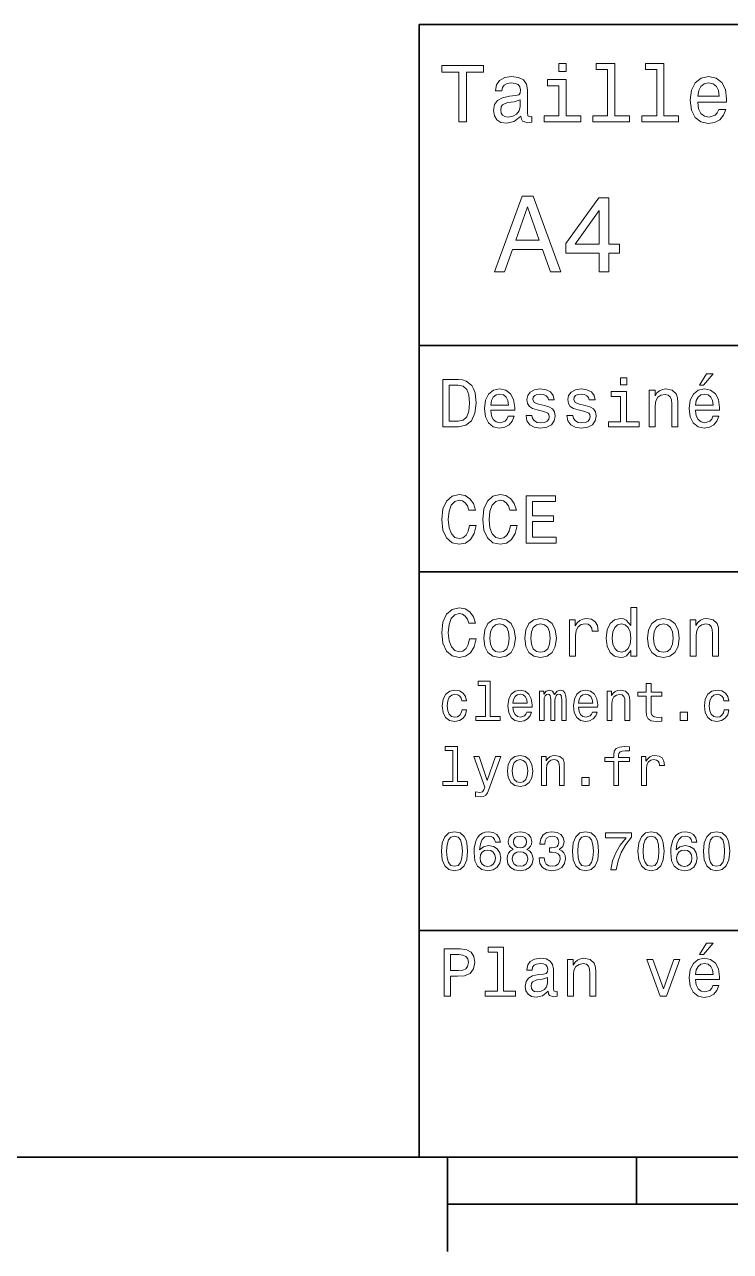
# Model space of a CAD drawing. Extents: x 0 to 297, y 0 to 210.
# Drawn here: x 76.1 to 113.5, y 5 to 70 of the extents above; entities that cross this region are included whole.
import ezdxf

# ---------------------------------------------------------------- set-up
doc = ezdxf.new("R2010")
doc.units = 0

msp = doc.modelspace()

# ---------------------------------------------------------------- linework, layer by layer
at = {"color": 7, "lineweight": 35}
for p, q in [((97, 10), (97, 70)), ((97, 70), (287, 70)), ((97, 53), (162, 53)), ((97, 41), (162, 41)), ((97, 22), (162, 22)), ((10, 10), (287, 10)), ((97, 10), (287, 10)), ((98.5, 7.5), (198.5, 7.5))]:
    msp.add_line(p, q, dxfattribs=at)
at = {"color": 7, "lineweight": 35, "ltscale": 0.125}
msp.add_line((98.5, 10), (98.5, 5), dxfattribs=at)
at = {"color": 7, "lineweight": 35, "ltscale": 0.0625}
msp.add_line((108.5, 10), (108.5, 7.5), dxfattribs=at)
at = {"color": 7, "lineweight": 13}
for points in [[(99.102303, 64.837173), (99.5, 64.837173), (99.5, 67.47406), (100.407784, 67.47406), (100.407784, 67.837173), (98.190201, 67.837173), (98.190201, 67.47406), (99.102303, 67.47406)], [(104.786743, 67.940918), (104.384727, 67.940918), (104.384727, 67.508644), (104.786743, 67.508644)], [(106.969742, 67.621033), (106.969742, 65.157059), (106.187317, 65.157059), (106.187317, 64.837173), (108.128242, 64.837173), (108.128242, 65.157059), (107.350143, 65.157059), (107.350143, 67.940918), (106.373199, 67.940918), (106.373199, 67.621033)], [(109.572044, 67.621033), (109.572044, 65.157059), (108.789627, 65.157059), (108.789627, 64.837173), (110.730545, 64.837173), (110.730545, 65.157059), (109.952454, 65.157059), (109.952454, 67.940918), (108.975502, 67.940918), (108.975502, 67.621033)], [(102.387611, 65.139771), (102.387611, 65.126801), (102.409225, 64.979828), (102.47406, 64.876076), (102.746399, 64.793945), (102.958214, 64.828529), (102.958214, 65.122475), (102.867432, 65.109505), (102.746399, 65.165703), (102.724785, 65.338615), (102.724785, 66.540344), (102.672913, 66.84726), (102.521614, 67.0634), (102.257927, 67.193085), (101.886169, 67.240631), (101.523056, 67.188759), (101.255043, 67.041786), (101.086456, 66.812675), (101.030258, 66.510086), (101.030258, 66.484146), (101.371758, 66.484146), (101.402016, 66.665703), (101.497116, 66.795387), (101.65274, 66.873199), (101.873199, 66.903458), (102.085014, 66.881844), (102.236313, 66.817001), (102.327087, 66.704605), (102.357346, 66.548988), (102.340057, 66.367432), (102.270897, 66.276657), (102.097984, 66.233429), (101.773773, 66.198845), (101.402016, 66.121033), (101.138329, 65.982704), (100.982712, 65.766571), (100.935158, 65.446686), (100.978386, 65.161385), (101.112389, 64.949562), (101.328529, 64.815559), (101.626801, 64.768013), (102.028816, 64.858788)], [(104.773773, 65.157059), (104.773773, 67.080688), (103.796829, 67.080688), (103.796829, 66.756485), (104.393372, 66.756485), (104.393372, 65.157059), (103.615273, 65.157059), (103.615273, 64.837173), (105.560516, 64.837173), (105.560516, 65.157059)], [(111.750717, 65.887604), (113.272339, 65.887604), (113.276657, 66.064842), (113.207497, 66.561958), (113.017288, 66.933716), (112.714699, 67.158501), (112.312683, 67.240631), (111.919312, 67.154175), (111.616714, 66.912102), (111.422188, 66.51873), (111.353027, 66), (111.41787, 65.4683), (111.612396, 65.079247), (111.91066, 64.837173), (112.299713, 64.755043), (112.636887, 64.811234), (112.913544, 64.958214), (113.116714, 65.191643), (113.233429, 65.502876), (112.857346, 65.502876), (112.779541, 65.329971), (112.667145, 65.200287), (112.34726, 65.096542), (112.100868, 65.144089), (111.914986, 65.295387), (111.793945, 65.541786), (111.750717, 65.874634)], [(111.750717, 66.207489), (111.798271, 66.50576), (111.914986, 66.726219), (112.092216, 66.860229), (112.325653, 66.907776), (112.554756, 66.860229), (112.731987, 66.726219), (112.840057, 66.50576), (112.878967, 66.207489)], [(102.344383, 65.649857), (102.292511, 65.425072), (102.154182, 65.252159), (101.946686, 65.139771), (101.691643, 65.100861), (101.527374, 65.122475), (101.41066, 65.191643), (101.337173, 65.312675), (101.315559, 65.481262), (101.332855, 65.632561), (101.402016, 65.740631), (101.678673, 65.861671), (102.028816, 65.913544), (102.344383, 66.017288)], [(100.982712, 56.9049), (101.51297, 56.9049), (101.933716, 58.080692), (103.530258, 58.080692), (103.951012, 56.9049), (104.492798, 56.9049), (103.028816, 60.910664), (102.440926, 60.910664)], [(106.521614, 56.9049), (107.040344, 56.9049), (107.040344, 57.896255), (107.610954, 57.896255), (107.610954, 58.357349), (107.040344, 58.357349), (107.040344, 60.818443), (106.515854, 60.818443), (104.763687, 58.403458), (104.763687, 57.896255), (106.521614, 57.896255)], [(102.118156, 58.570606), (102.734871, 60.334293), (103.351585, 58.570606)], [(105.247841, 58.357349), (106.521614, 60.149857), (106.521614, 58.357349)], [(111.84726, 50.88797), (112.059799, 50.88797), (112.560516, 51.500362), (112.207489, 51.500362)], [(99.080688, 51.190563), (98.248558, 51.190563), (98.248558, 48.690563), (99.080688, 48.690563), (99.473343, 48.769814), (99.765129, 49.011169), (99.945244, 49.40382), (100.010086, 49.940563), (99.952446, 50.488113), (99.880402, 50.70425), (99.779541, 50.877163), (99.487755, 51.111313), (99.296829, 51.168949)], [(99.055473, 50.891571), (99.329254, 50.837536), (99.516571, 50.671829), (99.628242, 50.376442), (99.664268, 49.940563), (99.624641, 49.519093), (99.51297, 49.223705), (99.322044, 49.047192), (99.055473, 48.989555), (98.583572, 48.989555), (98.583572, 50.891571)], [(107.992798, 51.27702), (107.657784, 51.27702), (107.657784, 50.916786), (107.992798, 50.916786)], [(100.784584, 49.565922), (102.052597, 49.565922), (102.056198, 49.713619), (101.998558, 50.127884), (101.840057, 50.437683), (101.587898, 50.625), (101.252884, 50.693443), (100.925072, 50.621399), (100.672913, 50.41967), (100.510803, 50.091862), (100.453171, 49.659584), (100.507202, 49.216499), (100.669312, 48.892292), (100.91787, 48.690563), (101.242073, 48.62212), (101.523056, 48.668949), (101.753601, 48.791428), (101.922913, 48.98595), (102.020172, 49.245319), (101.706772, 49.245319), (101.64193, 49.101227), (101.548271, 48.993156), (101.2817, 48.9067), (101.07637, 48.946327), (100.921471, 49.072407), (100.820602, 49.27774), (100.784584, 49.555115)], [(100.784584, 49.832493), (100.824211, 50.081055), (100.921471, 50.264771), (101.069168, 50.376442), (101.263687, 50.416069), (101.454613, 50.376442), (101.602303, 50.264771), (101.69236, 50.081055), (101.724785, 49.832493)], [(103.623199, 49.818085), (103.317001, 49.890129), (103.090057, 49.972984), (103.014412, 50.142292), (103.036026, 50.261169), (103.111671, 50.347622), (103.234146, 50.401657), (103.41066, 50.423271), (103.579971, 50.401657), (103.713257, 50.336815), (103.799713, 50.239555), (103.835732, 50.109871), (104.145531, 50.109871), (104.145531, 50.117077), (104.091499, 50.351227), (103.943802, 50.534943), (103.713257, 50.650219), (103.41066, 50.693443), (103.104469, 50.650219), (102.881126, 50.531342), (102.740631, 50.354828), (102.697403, 50.131485), (102.729828, 49.915348), (102.830688, 49.76405), (102.996399, 49.655983), (103.237755, 49.580334), (103.590775, 49.493877), (103.806915, 49.40382), (103.864555, 49.331772), (103.886169, 49.223705), (103.853745, 49.09042), (103.767288, 48.989555), (103.626801, 48.924713), (103.439484, 48.903099), (103.241356, 48.924713), (103.09726, 49.000362), (103, 49.122841), (102.960373, 49.292149), (102.654175, 49.292149), (102.704613, 49.003963), (102.852303, 48.795029), (103.086456, 48.668949), (103.41066, 48.62212), (103.749283, 48.668949), (103.997841, 48.795029), (104.149139, 48.996758), (104.203171, 49.259727), (104.163544, 49.486671), (104.051872, 49.641571), (103.868156, 49.742435)], [(105.791786, 49.818085), (105.485588, 49.890129), (105.258644, 49.972984), (105.182999, 50.142292), (105.204613, 50.261169), (105.280258, 50.347622), (105.40274, 50.401657), (105.579254, 50.423271), (105.748558, 50.401657), (105.881844, 50.336815), (105.9683, 50.239555), (106.004326, 50.109871), (106.314117, 50.109871), (106.314117, 50.117077), (106.260086, 50.351227), (106.112396, 50.534943), (105.881844, 50.650219), (105.579254, 50.693443), (105.273056, 50.650219), (105.049713, 50.531342), (104.909225, 50.354828), (104.865997, 50.131485), (104.898415, 49.915348), (104.999283, 49.76405), (105.164986, 49.655983), (105.406342, 49.580334), (105.759369, 49.493877), (105.975502, 49.40382), (106.033142, 49.331772), (106.054756, 49.223705), (106.022339, 49.09042), (105.935883, 48.989555), (105.795387, 48.924713), (105.60807, 48.903099), (105.409943, 48.924713), (105.265854, 49.000362), (105.168587, 49.122841), (105.12896, 49.292149), (104.822769, 49.292149), (104.873199, 49.003963), (105.020897, 48.795029), (105.255043, 48.668949), (105.579254, 48.62212), (105.91787, 48.668949), (106.166428, 48.795029), (106.317726, 48.996758), (106.371758, 49.259727), (106.33213, 49.486671), (106.220459, 49.641571), (106.036743, 49.742435)], [(107.981987, 48.957134), (107.981987, 50.560158), (107.16787, 50.560158), (107.16787, 50.289986), (107.664986, 50.289986), (107.664986, 48.957134), (107.016571, 48.957134), (107.016571, 48.690563), (108.637611, 48.690563), (108.637611, 48.957134)], [(109.181557, 48.690563), (109.498558, 48.690563), (109.498558, 49.807278), (109.530983, 50.063042), (109.635445, 50.250362), (109.797546, 50.365635), (110.013687, 50.408863), (110.1866, 50.372841), (110.29467, 50.275578), (110.348701, 50.113472), (110.366714, 49.897335), (110.366714, 48.690563), (110.683716, 48.690563), (110.683716, 49.962177), (110.669312, 50.217941), (110.604469, 50.430477), (110.39193, 50.625), (110.060516, 50.693443), (109.876801, 50.668228), (109.721901, 50.599785), (109.588615, 50.484512), (109.484146, 50.329613), (109.484146, 50.625), (109.181557, 50.625)], [(111.627518, 49.565922), (112.895531, 49.565922), (112.899132, 49.713619), (112.841499, 50.127884), (112.682999, 50.437683), (112.430832, 50.625), (112.095825, 50.693443), (111.768013, 50.621399), (111.515854, 50.41967), (111.353745, 50.091862), (111.296112, 49.659584), (111.350143, 49.216499), (111.512245, 48.892292), (111.760803, 48.690563), (112.085014, 48.62212), (112.365997, 48.668949), (112.596542, 48.791428), (112.765854, 48.98595), (112.863113, 49.245319), (112.549713, 49.245319), (112.484871, 49.101227), (112.391212, 48.993156), (112.124641, 48.9067), (111.919312, 48.946327), (111.764412, 49.072407), (111.663544, 49.27774), (111.627518, 49.555115)], [(111.627518, 49.832493), (111.667145, 50.081055), (111.764412, 50.264771), (111.912102, 50.376442), (112.106628, 50.416069), (112.297546, 50.376442), (112.445244, 50.264771), (112.535301, 50.081055), (112.567726, 49.832493)], [(99.66787, 43.460373), (99.595818, 43.15778), (99.476944, 42.941643), (99.311241, 42.808357), (99.116714, 42.765129), (98.882568, 42.829971), (98.698845, 43.024494), (98.57637, 43.341499), (98.536743, 43.780979), (98.57637, 44.216858), (98.695244, 44.537464), (98.87896, 44.731987), (99.116714, 44.80043), (99.289627, 44.764408), (99.437317, 44.663544), (99.552597, 44.501442), (99.631844, 44.278099), (99.97406, 44.278099), (99.865997, 44.620316), (99.678673, 44.879681), (99.422913, 45.041786), (99.116714, 45.099422), (98.734871, 45.009365), (98.443085, 44.757202), (98.25576, 44.342937), (98.190926, 43.780979), (98.25576, 43.219021), (98.443085, 42.804756), (98.734871, 42.548992), (99.116714, 42.462536), (99.451729, 42.530979), (99.721901, 42.721901), (99.912827, 43.035301), (100.013687, 43.460373)], [(101.836456, 43.460373), (101.764412, 43.15778), (101.645531, 42.941643), (101.479828, 42.808357), (101.285301, 42.765129), (101.051155, 42.829971), (100.867432, 43.024494), (100.744957, 43.341499), (100.70533, 43.780979), (100.744957, 44.216858), (100.863831, 44.537464), (101.047554, 44.731987), (101.285301, 44.80043), (101.458214, 44.764408), (101.605911, 44.663544), (101.721184, 44.501442), (101.80043, 44.278099), (102.142654, 44.278099), (102.034584, 44.620316), (101.84726, 44.879681), (101.591499, 45.041786), (101.285301, 45.099422), (100.903458, 45.009365), (100.611671, 44.757202), (100.424355, 44.342937), (100.359512, 43.780979), (100.424355, 43.219021), (100.611671, 42.804756), (100.903458, 42.548992), (101.285301, 42.462536), (101.620316, 42.530979), (101.890488, 42.721901), (102.081413, 43.035301), (102.182274, 43.460373)], [(102.664986, 42.530979), (104.25, 42.530979), (104.25, 42.833572), (102.996399, 42.833572), (102.996399, 43.680115), (104.113113, 43.680115), (104.113113, 43.979107), (102.996399, 43.979107), (102.996399, 44.728386), (104.221184, 44.728386), (104.221184, 45.030979), (102.664986, 45.030979)], [(99.66787, 37.460373), (99.595818, 37.15778), (99.476944, 36.941643), (99.311241, 36.808357), (99.116714, 36.765129), (98.882568, 36.829971), (98.698845, 37.024494), (98.57637, 37.341499), (98.536743, 37.780979), (98.57637, 38.216858), (98.695244, 38.537464), (98.87896, 38.731987), (99.116714, 38.80043), (99.289627, 38.764408), (99.437317, 38.663544), (99.552597, 38.501442), (99.631844, 38.278099), (99.97406, 38.278099), (99.865997, 38.620316), (99.678673, 38.879681), (99.422913, 39.041786), (99.116714, 39.099422), (98.734871, 39.009365), (98.443085, 38.757202), (98.25576, 38.342937), (98.190926, 37.780979), (98.25576, 37.219021), (98.443085, 36.804756), (98.734871, 36.548992), (99.116714, 36.462536), (99.451729, 36.530979), (99.721901, 36.721901), (99.912827, 37.035301), (100.013687, 37.460373)], [(108.201729, 36.829971), (108.201729, 36.530979), (108.51873, 36.530979), (108.51873, 39.117435), (108.20533, 39.117435), (108.20533, 38.170029), (107.963974, 38.443802), (107.816284, 38.508644), (107.646973, 38.533859), (107.340775, 38.461815), (107.103027, 38.260086), (106.948128, 37.935879), (106.894089, 37.5), (106.948128, 37.064121), (107.103027, 36.736309), (107.340775, 36.530979), (107.646973, 36.462536), (107.816284, 36.487751), (107.967575, 36.552593)], [(100.413544, 37.496399), (100.471184, 37.056915), (100.636887, 36.732708), (100.899857, 36.530979), (101.252884, 36.462536), (101.602303, 36.530979), (101.865273, 36.729107), (102.030983, 37.053314), (102.092216, 37.496399), (102.030983, 37.935879), (101.865273, 38.263687), (101.602303, 38.461815), (101.252884, 38.533859), (100.899857, 38.461815), (100.636887, 38.260086), (100.471184, 37.935879)], [(102.58213, 37.496399), (102.639771, 37.056915), (102.805473, 36.732708), (103.068443, 36.530979), (103.421471, 36.462536), (103.770897, 36.530979), (104.033859, 36.729107), (104.19957, 37.053314), (104.260803, 37.496399), (104.19957, 37.935879), (104.033859, 38.263687), (103.770897, 38.461815), (103.421471, 38.533859), (103.068443, 38.461815), (102.805473, 38.260086), (102.639771, 37.935879)], [(104.963257, 36.530979), (105.280258, 36.530979), (105.280258, 37.636887), (105.312683, 37.903458), (105.409943, 38.094379), (105.568443, 38.209652), (105.780983, 38.249279), (105.939484, 38.224064), (106.058357, 38.152016), (106.130402, 38.029537), (106.155617, 37.863831), (106.476227, 37.863831), (106.432999, 38.155621), (106.314117, 38.364552), (106.115997, 38.490635), (105.845825, 38.533859), (105.662102, 38.505043), (105.503601, 38.432995), (105.363113, 38.310516), (105.251442, 38.144814), (105.251442, 38.465416), (104.963257, 38.465416)], [(109.087898, 37.496399), (109.145531, 37.056915), (109.311241, 36.732708), (109.574203, 36.530979), (109.927231, 36.462536), (110.276657, 36.530979), (110.539627, 36.729107), (110.70533, 37.053314), (110.766571, 37.496399), (110.70533, 37.935879), (110.539627, 38.263687), (110.276657, 38.461815), (109.927231, 38.533859), (109.574203, 38.461815), (109.311241, 38.260086), (109.145531, 37.935879)], [(111.350143, 36.530979), (111.667145, 36.530979), (111.667145, 37.647694), (111.69957, 37.903458), (111.804031, 38.090778), (111.966141, 38.206051), (112.182274, 38.249279), (112.355186, 38.213257), (112.463257, 38.115993), (112.517288, 37.953888), (112.535301, 37.737751), (112.535301, 36.530979), (112.852303, 36.530979), (112.852303, 37.802593), (112.837898, 38.058357), (112.773056, 38.270893), (112.560516, 38.465416), (112.229103, 38.533859), (112.045387, 38.508644), (111.890488, 38.440201), (111.757202, 38.324928), (111.65274, 38.170029), (111.65274, 38.465416), (111.350143, 38.465416)], [(100.737755, 37.5), (100.770172, 37.824207), (100.87104, 38.058357), (101.033142, 38.20245), (101.252884, 38.25288), (101.469017, 38.20245), (101.631126, 38.061958), (101.731987, 37.824207), (101.768013, 37.5), (101.731987, 37.172188), (101.631126, 36.934437), (101.469017, 36.790344), (101.252884, 36.743515), (101.033142, 36.790344), (100.87104, 36.934437), (100.770172, 37.172188)], [(102.906342, 37.5), (102.938759, 37.824207), (103.039627, 38.058357), (103.201729, 38.20245), (103.421471, 38.25288), (103.637611, 38.20245), (103.799713, 38.061958), (103.900574, 37.824207), (103.9366, 37.5), (103.900574, 37.172188), (103.799713, 36.934437), (103.637611, 36.790344), (103.421471, 36.743515), (103.201729, 36.790344), (103.039627, 36.934437), (102.938759, 37.172188)], [(107.701012, 38.249279), (107.909943, 38.198845), (108.068443, 38.058357), (108.162102, 37.824207), (108.198128, 37.5), (108.162102, 37.172188), (108.068443, 36.938038), (107.909943, 36.793949), (107.701012, 36.747116), (107.502884, 36.793949), (107.351585, 36.938038), (107.250717, 37.175793), (107.2183, 37.5), (107.250717, 37.820606), (107.351585, 38.054756), (107.502884, 38.198845)], [(109.412102, 37.5), (109.444527, 37.824207), (109.545387, 38.058357), (109.707489, 38.20245), (109.927231, 38.25288), (110.143372, 38.20245), (110.305473, 38.061958), (110.406342, 37.824207), (110.44236, 37.5), (110.406342, 37.172188), (110.305473, 36.934437), (110.143372, 36.790344), (109.927231, 36.743515), (109.707489, 36.790344), (109.545387, 36.934437), (109.444527, 37.172188)], [(100.510086, 34.991352), (100.510086, 33.348701), (99.988472, 33.348701), (99.988472, 33.135445), (101.282417, 33.135445), (101.282417, 33.348701), (100.763687, 33.348701), (100.763687, 35.204609), (100.112389, 35.204609), (100.112389, 34.991352)], [(99.256485, 34.170029), (99.507202, 34.170029), (99.45533, 34.400574), (99.331413, 34.58213), (99.138329, 34.694523), (98.887611, 34.737751), (98.610954, 34.680115), (98.400574, 34.51873), (98.268013, 34.256481), (98.221901, 33.904896), (98.265129, 33.556194), (98.394814, 33.296829), (98.599426, 33.135445), (98.87896, 33.080688), (99.126801, 33.123917), (99.319885, 33.244953), (99.452446, 33.435158), (99.510086, 33.688759), (99.268013, 33.688759), (99.224785, 33.527374), (99.144089, 33.406338), (99.028816, 33.331409), (98.887611, 33.308353), (98.711815, 33.345818), (98.585014, 33.461094), (98.507202, 33.648415), (98.48127, 33.913544), (98.507202, 34.172909), (98.587898, 34.360229), (98.717583, 34.475502), (98.887611, 34.515846), (99.03746, 34.48991), (99.149857, 34.42363), (99.224785, 34.314117)], [(101.96254, 33.835732), (102.976944, 33.835732), (102.979828, 33.953888), (102.933716, 34.285301), (102.806915, 34.533138), (102.605186, 34.682995), (102.337173, 34.737751), (102.074928, 34.680115), (101.873199, 34.51873), (101.743515, 34.256481), (101.697403, 33.91066), (101.740631, 33.556194), (101.870316, 33.296829), (102.069168, 33.135445), (102.328529, 33.080688), (102.553314, 33.118153), (102.737755, 33.216137), (102.873199, 33.371758), (102.951012, 33.57925), (102.700287, 33.57925), (102.648415, 33.463974), (102.573486, 33.377518), (102.360229, 33.308353), (102.195969, 33.340057), (102.072044, 33.440922), (101.991356, 33.605186), (101.96254, 33.827087)], [(101.96254, 34.048988), (101.99424, 34.247837), (102.072044, 34.39481), (102.190201, 34.484146), (102.345825, 34.515846), (102.498558, 34.484146), (102.616714, 34.39481), (102.688759, 34.247837), (102.714699, 34.048988)], [(103.374641, 33.135445), (103.60807, 33.135445), (103.60807, 34.170029), (103.622482, 34.325645), (103.665703, 34.438038), (103.731987, 34.504322), (103.818443, 34.530258), (103.887611, 34.507202), (103.933716, 34.449566), (103.956772, 34.351582), (103.965416, 34.221901), (103.965416, 33.135445), (104.184441, 33.135445), (104.184441, 34.170029), (104.198845, 34.322765), (104.242073, 34.435158), (104.311241, 34.504322), (104.397697, 34.530258), (104.466858, 34.507202), (104.51297, 34.449566), (104.541786, 34.221901), (104.541786, 33.135445), (104.775215, 33.135445), (104.775215, 34.204609), (104.760803, 34.42651), (104.714699, 34.596539), (104.622475, 34.700287), (104.472626, 34.737751), (104.296829, 34.680115), (104.161385, 34.512966), (104.054756, 34.677231), (103.876083, 34.737751), (103.711815, 34.680115), (103.599426, 34.51873), (103.599426, 34.682995), (103.374641, 34.682995)], [(105.432274, 33.835732), (106.446686, 33.835732), (106.44957, 33.953888), (106.403458, 34.285301), (106.276657, 34.533138), (106.074928, 34.682995), (105.806915, 34.737751), (105.54467, 34.680115), (105.342941, 34.51873), (105.213257, 34.256481), (105.167145, 33.91066), (105.210373, 33.556194), (105.340057, 33.296829), (105.538902, 33.135445), (105.798271, 33.080688), (106.023056, 33.118153), (106.207489, 33.216137), (106.342941, 33.371758), (106.420746, 33.57925), (106.170029, 33.57925), (106.118156, 33.463974), (106.043228, 33.377518), (105.829971, 33.308353), (105.665703, 33.340057), (105.541786, 33.440922), (105.461098, 33.605186), (105.432274, 33.827087)], [(105.432274, 34.048988), (105.463974, 34.247837), (105.541786, 34.39481), (105.659943, 34.484146), (105.815559, 34.515846), (105.9683, 34.484146), (106.086456, 34.39481), (106.158501, 34.247837), (106.184441, 34.048988)], [(106.945244, 33.135445), (107.198845, 33.135445), (107.198845, 34.028816), (107.224785, 34.233429), (107.308357, 34.383282), (107.438042, 34.475502), (107.610954, 34.510086), (107.749283, 34.481266), (107.835739, 34.403458), (107.87896, 34.273773), (107.893372, 34.100861), (107.893372, 33.135445), (108.146973, 33.135445), (108.146973, 34.152737), (108.135445, 34.357346), (108.083572, 34.527374), (107.913544, 34.682995), (107.648415, 34.737751), (107.501442, 34.717579), (107.377518, 34.662823), (107.270889, 34.570602), (107.187317, 34.446682), (107.187317, 34.682995), (106.945244, 34.682995)], [(109.020172, 34.414982), (109.020172, 33.639767), (109.03746, 33.389046), (109.118156, 33.216137), (109.279541, 33.115273), (109.553314, 33.080688), (109.853027, 33.0951), (109.853027, 33.314117), (109.634003, 33.296829), (109.435158, 33.319881), (109.328529, 33.39193), (109.282417, 33.512966), (109.273773, 33.682995), (109.273773, 34.414982), (109.853027, 34.414982), (109.853027, 34.631123), (109.273773, 34.631123), (109.273773, 35.083572), (109.020172, 35.083572), (109.020172, 34.631123), (108.58213, 34.631123), (108.58213, 34.414982)], [(113.135445, 34.170029), (113.386169, 34.170029), (113.33429, 34.400574), (113.210373, 34.58213), (113.017288, 34.694523), (112.766571, 34.737751), (112.489914, 34.680115), (112.279541, 34.51873), (112.146973, 34.256481), (112.100861, 33.904896), (112.144089, 33.556194), (112.273773, 33.296829), (112.478386, 33.135445), (112.757927, 33.080688), (113.00576, 33.123917), (113.198845, 33.244953), (113.331413, 33.435158), (113.389046, 33.688759), (113.146973, 33.688759), (113.103745, 33.527374), (113.023056, 33.406338), (112.907776, 33.331409), (112.766571, 33.308353), (112.590775, 33.345818), (112.463974, 33.461094), (112.386169, 33.648415), (112.360229, 33.913544), (112.386169, 34.172909), (112.466858, 34.360229), (112.596542, 34.475502), (112.766571, 34.515846), (112.916428, 34.48991), (113.028816, 34.42363), (113.103745, 34.314117)], [(110.812683, 33.135445), (111.210373, 33.135445), (111.210373, 33.564838), (110.812683, 33.564838)], [(98.775215, 31.53602), (98.775215, 29.89337), (98.253601, 29.89337), (98.253601, 29.680113), (99.547554, 29.680113), (99.547554, 29.89337), (99.028816, 29.89337), (99.028816, 31.749277), (98.377525, 31.749277), (98.377525, 31.53602)], [(101.046112, 31.227663), (100.602303, 29.953888), (100.167145, 31.227663), (99.890488, 31.227663), (100.478386, 29.593658), (100.426514, 29.449566), (100.345825, 29.351583), (100.210373, 29.319881), (99.976944, 29.348701), (99.976944, 29.103745), (100.221901, 29.080688), (100.397697, 29.103745), (100.521614, 29.175791), (100.610954, 29.299709), (100.688759, 29.481266), (101.317001, 31.227663)], [(101.665703, 30.452448), (101.711815, 30.100863), (101.844383, 29.841496), (102.054756, 29.680113), (102.337173, 29.625359), (102.616714, 29.680113), (102.827087, 29.838614), (102.959656, 30.09798), (103.008644, 30.452448), (102.959656, 30.804031), (102.827087, 31.06628), (102.616714, 31.224781), (102.337173, 31.282417), (102.054756, 31.224781), (101.844383, 31.063398), (101.711815, 30.804031)], [(103.475502, 29.680113), (103.729103, 29.680113), (103.729103, 30.573484), (103.755043, 30.778095), (103.838615, 30.927952), (103.9683, 31.02017), (104.141212, 31.054752), (104.279541, 31.025934), (104.365997, 30.948124), (104.409225, 30.818441), (104.42363, 30.645531), (104.42363, 29.680113), (104.677231, 29.680113), (104.677231, 30.697403), (104.665703, 30.902016), (104.613831, 31.072044), (104.443802, 31.227663), (104.178673, 31.282417), (104.0317, 31.262245), (103.907784, 31.207491), (103.801155, 31.115271), (103.717575, 30.991352), (103.717575, 31.227663), (103.475502, 31.227663)], [(107.296829, 30.959652), (107.296829, 29.680113), (107.55043, 29.680113), (107.55043, 30.959652), (108.126801, 30.959652), (108.126801, 31.175791), (107.55043, 31.175791), (107.55043, 31.270891), (107.570602, 31.386166), (107.636887, 31.463974), (107.749283, 31.510084), (107.91066, 31.527374), (108.126801, 31.515848), (108.126801, 31.734867), (107.853027, 31.749277), (107.605186, 31.723341), (107.432274, 31.645531), (107.328529, 31.510084), (107.296829, 31.317001), (107.296829, 31.175791), (106.832855, 31.175791), (106.832855, 30.959652)], [(108.775215, 29.680113), (109.028816, 29.680113), (109.028816, 30.564838), (109.054756, 30.778095), (109.132568, 30.930834), (109.259369, 31.023052), (109.429398, 31.054752), (109.556198, 31.03458), (109.651299, 30.976942), (109.708931, 30.87896), (109.729103, 30.746395), (109.985588, 30.746395), (109.951012, 30.979824), (109.855911, 31.146971), (109.697403, 31.247837), (109.48127, 31.282417), (109.33429, 31.259363), (109.207489, 31.201727), (109.0951, 31.103745), (109.00576, 30.97118), (109.00576, 31.227663), (108.775215, 31.227663)], [(101.925072, 30.45533), (101.951012, 30.714695), (102.0317, 30.902016), (102.161385, 31.017288), (102.337173, 31.057634), (102.510086, 31.017288), (102.639771, 30.904896), (102.720459, 30.714695), (102.749283, 30.45533), (102.720459, 30.193081), (102.639771, 30.00288), (102.510086, 29.887606), (102.337173, 29.850142), (102.161385, 29.887606), (102.0317, 30.00288), (101.951012, 30.193081)], [(105.60807, 29.680113), (106.005768, 29.680113), (106.005768, 30.109509), (105.60807, 30.109509)], [(98.172913, 26.201731), (98.216141, 25.749281), (98.351585, 25.426514), (98.567726, 25.230549), (98.867432, 25.167149), (99.164268, 25.230549), (99.380402, 25.426514), (99.51297, 25.749281), (99.559074, 26.201731), (99.51297, 26.651299), (99.458214, 26.829971), (99.380402, 26.976946), (99.164268, 27.172913), (98.867432, 27.239193), (98.567726, 27.172913), (98.351585, 26.974064), (98.216141, 26.651299)], [(98.44957, 26.201731), (98.472626, 26.550434), (98.54467, 26.801153), (98.674355, 26.948128), (98.867432, 27), (99.05764, 26.948128), (99.187317, 26.801153), (99.259369, 26.550434), (99.282417, 26.201731), (99.259369, 25.850145), (99.187317, 25.599424), (99.05764, 25.45245), (98.867432, 25.40346), (98.674355, 25.45245), (98.54467, 25.599424), (98.472626, 25.850145)], [(101.293945, 26.685881), (101.239197, 26.91931), (101.112389, 27.09222), (100.916428, 27.201731), (100.662827, 27.239193), (100.492798, 27.219021), (100.345825, 27.164267), (100.216141, 27.074928), (100.106628, 26.948128), (100.020172, 26.789627), (99.956772, 26.596542), (99.916428, 26.368877), (99.9049, 26.112392), (99.951012, 25.703171), (100.092216, 25.406342), (100.319885, 25.227667), (100.631126, 25.167149), (100.91066, 25.219021), (101.123917, 25.354467), (101.262245, 25.567724), (101.311241, 25.838617), (101.262245, 26.112392), (101.129684, 26.322767), (100.925072, 26.455332), (100.671471, 26.501442), (100.397697, 26.443806), (100.193085, 26.279539), (100.236313, 26.596542), (100.328529, 26.824209), (100.469742, 26.959656), (100.665703, 27.005764), (100.809799, 26.98271), (100.919312, 26.922192), (100.991356, 26.821327), (101.028816, 26.685881)], [(101.979828, 26.302595), (101.832855, 26.221903), (101.731987, 26.10951), (101.668587, 25.9683), (101.648415, 25.798271), (101.694527, 25.541788), (101.827087, 25.342941), (102.043228, 25.216139), (102.337173, 25.167149), (102.628242, 25.216139), (102.844383, 25.342941), (102.976944, 25.541788), (103.02594, 25.798271), (103.002884, 25.9683), (102.94236, 26.10951), (102.838615, 26.221903), (102.694527, 26.302595), (102.809799, 26.371759), (102.890488, 26.46686), (102.939484, 26.582134), (102.956772, 26.723343), (102.91066, 26.927956), (102.789627, 27.09222), (102.593658, 27.198849), (102.337173, 27.239193), (102.077812, 27.198849), (101.881844, 27.09222), (101.757927, 26.927956), (101.714699, 26.723343), (101.729103, 26.582134), (101.778099, 26.46686)], [(101.988472, 26.700289), (102.011528, 26.827091), (102.080688, 26.925074), (102.190201, 26.985592), (102.337173, 27.008646), (102.48127, 26.985592), (102.590775, 26.925074), (102.659943, 26.827091), (102.685883, 26.700289), (102.659943, 26.570606), (102.590775, 26.469742), (102.48127, 26.40346), (102.337173, 26.383286), (102.190201, 26.406342), (102.080688, 26.469742), (102.011528, 26.570606)], [(103.345825, 25.853027), (103.345825, 25.832853), (103.39193, 25.556196), (103.527374, 25.348703), (103.740631, 25.216139), (104.023056, 25.167149), (104.322769, 25.216139), (104.547546, 25.342941), (104.691643, 25.54467), (104.743515, 25.804035), (104.720459, 25.974064), (104.657059, 26.112392), (104.553314, 26.219021), (104.414986, 26.296831), (104.602303, 26.45245), (104.668587, 26.700289), (104.625359, 26.925074), (104.501442, 27.095102), (104.299713, 27.201731), (104.023056, 27.239193), (103.763687, 27.193085), (103.564842, 27.066284), (103.435158, 26.864553), (103.39193, 26.596542), (103.39193, 26.57637), (103.648415, 26.57637), (103.671471, 26.760807), (103.746399, 26.893373), (103.867432, 26.974064), (104.03746, 27.002882), (104.187317, 26.979828), (104.296829, 26.91931), (104.363113, 26.821327), (104.389046, 26.688763), (104.363113, 26.547552), (104.293945, 26.45245), (104.172913, 26.394814), (104.008644, 26.377523), (103.896255, 26.380405), (103.896255, 26.152739), (104.03746, 26.158503), (104.219017, 26.132566), (104.354469, 26.063402), (104.435158, 25.95101), (104.463974, 25.804035), (104.432274, 25.636889), (104.348701, 25.51297), (104.216141, 25.43516), (104.040344, 25.409224), (103.858788, 25.438042), (103.726227, 25.524496), (103.642654, 25.662825), (103.610954, 25.853027)], [(105.112389, 26.201731), (105.155617, 25.749281), (105.291069, 25.426514), (105.507202, 25.230549), (105.806915, 25.167149), (106.103745, 25.230549), (106.319885, 25.426514), (106.452454, 25.749281), (106.498558, 26.201731), (106.452454, 26.651299), (106.397697, 26.829971), (106.319885, 26.976946), (106.103745, 27.172913), (105.806915, 27.239193), (105.507202, 27.172913), (105.291069, 26.974064), (105.155617, 26.651299)], [(105.389046, 26.201731), (105.412102, 26.550434), (105.484146, 26.801153), (105.613831, 26.948128), (105.806915, 27), (105.997116, 26.948128), (106.126801, 26.801153), (106.198845, 26.550434), (106.221901, 26.201731), (106.198845, 25.850145), (106.126801, 25.599424), (105.997116, 25.45245), (105.806915, 25.40346), (105.613831, 25.45245), (105.484146, 25.599424), (105.412102, 25.850145)], [(107.141212, 25.224785), (107.432274, 25.224785), (107.527374, 25.700289), (107.694527, 26.144093), (107.930832, 26.556196), (108.239197, 26.942364), (108.239197, 27.181557), (106.867432, 27.181557), (106.867432, 26.91931), (107.96254, 26.91931), (107.645531, 26.53026), (107.406342, 26.12392), (107.239197, 25.691643)], [(108.58213, 26.201731), (108.625359, 25.749281), (108.760803, 25.426514), (108.976944, 25.230549), (109.276657, 25.167149), (109.573486, 25.230549), (109.789627, 25.426514), (109.922188, 25.749281), (109.9683, 26.201731), (109.922188, 26.651299), (109.867432, 26.829971), (109.789627, 26.976946), (109.573486, 27.172913), (109.276657, 27.239193), (108.976944, 27.172913), (108.760803, 26.974064), (108.625359, 26.651299)], [(108.858788, 26.201731), (108.881844, 26.550434), (108.953888, 26.801153), (109.083572, 26.948128), (109.276657, 27), (109.466858, 26.948128), (109.596542, 26.801153), (109.668587, 26.550434), (109.691643, 26.201731), (109.668587, 25.850145), (109.596542, 25.599424), (109.466858, 25.45245), (109.276657, 25.40346), (109.083572, 25.45245), (108.953888, 25.599424), (108.881844, 25.850145)], [(111.703171, 26.685881), (111.648415, 26.91931), (111.521614, 27.09222), (111.325645, 27.201731), (111.072044, 27.239193), (110.902016, 27.219021), (110.755043, 27.164267), (110.625359, 27.074928), (110.515846, 26.948128), (110.429398, 26.789627), (110.365997, 26.596542), (110.325645, 26.368877), (110.314117, 26.112392), (110.360229, 25.703171), (110.501442, 25.406342), (110.729103, 25.227667), (111.040344, 25.167149), (111.319885, 25.219021), (111.533142, 25.354467), (111.671471, 25.567724), (111.720459, 25.838617), (111.671471, 26.112392), (111.538902, 26.322767), (111.33429, 26.455332), (111.080688, 26.501442), (110.806915, 26.443806), (110.602303, 26.279539), (110.645531, 26.596542), (110.737755, 26.824209), (110.87896, 26.959656), (111.074928, 27.005764), (111.219017, 26.98271), (111.328529, 26.922192), (111.400574, 26.821327), (111.438042, 26.685881)], [(112.051872, 26.201731), (112.0951, 25.749281), (112.230545, 25.426514), (112.446686, 25.230549), (112.746399, 25.167149), (113.043228, 25.230549), (113.259369, 25.426514), (113.39193, 25.749281), (113.438042, 26.201731), (113.39193, 26.651299), (113.337173, 26.829971), (113.259369, 26.976946), (113.043228, 27.172913), (112.746399, 27.239193), (112.446686, 27.172913), (112.230545, 26.974064), (112.0951, 26.651299)], [(112.328529, 26.201731), (112.351585, 26.550434), (112.42363, 26.801153), (112.553314, 26.948128), (112.746399, 27), (112.9366, 26.948128), (113.066284, 26.801153), (113.138329, 26.550434), (113.161385, 26.201731), (113.138329, 25.850145), (113.066284, 25.599424), (112.9366, 25.45245), (112.746399, 25.40346), (112.553314, 25.45245), (112.42363, 25.599424), (112.351585, 25.850145)], [(101.0317, 25.835735), (101, 25.654181), (100.919312, 25.515852), (100.789627, 25.423632), (100.628242, 25.394814), (100.458214, 25.423632), (100.328529, 25.51297), (100.244957, 25.651299), (100.219017, 25.832853), (100.247841, 26.011528), (100.328529, 26.146975), (100.461098, 26.233431), (100.639771, 26.265131), (100.795387, 26.233431), (100.919312, 26.149857), (101, 26.01441)], [(101.925072, 25.804035), (101.951012, 25.956774), (102.034584, 26.072046), (102.164268, 26.146975), (102.337173, 26.172913), (102.507202, 26.146975), (102.636887, 26.072046), (102.720459, 25.956774), (102.749283, 25.804035), (102.720459, 25.639771), (102.636887, 25.515852), (102.507202, 25.43516), (102.337173, 25.409224), (102.164268, 25.43516), (102.034584, 25.515852), (101.951012, 25.639771)], [(111.440918, 25.835735), (111.409225, 25.654181), (111.328529, 25.515852), (111.198845, 25.423632), (111.03746, 25.394814), (110.867432, 25.423632), (110.737755, 25.51297), (110.654175, 25.651299), (110.628242, 25.832853), (110.657059, 26.011528), (110.737755, 26.146975), (110.870316, 26.233431), (111.048988, 26.265131), (111.204613, 26.233431), (111.328529, 26.149857), (111.409225, 26.01441)], [(98.324211, 18.530979), (98.655617, 18.530979), (98.655617, 19.586454), (99.023056, 19.586454), (99.394089, 19.604465), (99.689484, 19.730547), (99.880402, 19.975504), (99.945244, 20.310518), (99.894814, 20.620316), (99.750717, 20.847261), (99.51297, 20.98415), (99.188759, 21.030979), (98.324211, 21.030979)], [(101.137611, 20.850864), (101.137611, 18.79755), (100.485588, 18.79755), (100.485588, 18.530979), (102.103027, 18.530979), (102.103027, 18.79755), (101.454613, 18.79755), (101.454613, 21.117435), (100.640488, 21.117435), (100.640488, 20.850864)], [(111.84726, 20.728386), (112.059799, 20.728386), (112.560516, 21.340778), (112.207489, 21.340778)], [(99.098701, 20.724783), (99.314842, 20.703169), (99.473343, 20.634726), (99.567001, 20.508644), (99.599426, 20.310518), (99.5634, 20.101583), (99.466141, 19.975504), (99.30043, 19.910662), (99.073486, 19.892651), (98.655617, 19.892651), (98.655617, 20.724783)], [(103.824928, 18.78314), (103.824928, 18.772333), (103.842941, 18.649855), (103.896973, 18.5634), (104.123917, 18.494957), (104.30043, 18.523775), (104.30043, 18.768732), (104.224785, 18.757925), (104.123917, 18.804754), (104.105911, 18.948847), (104.105911, 19.950287), (104.062683, 20.206051), (103.9366, 20.386166), (103.716858, 20.494236), (103.407059, 20.533861), (103.104469, 20.490633), (102.881126, 20.368155), (102.740631, 20.177233), (102.693802, 19.925072), (102.693802, 19.903458), (102.978386, 19.903458), (103.003601, 20.054754), (103.082855, 20.162823), (103.21254, 20.227665), (103.396255, 20.252882), (103.572769, 20.234869), (103.698845, 20.180836), (103.774498, 20.087175), (103.799713, 19.957493), (103.785301, 19.806194), (103.727669, 19.730547), (103.583572, 19.694523), (103.3134, 19.665705), (103.003601, 19.600864), (102.783859, 19.48559), (102.654175, 19.305475), (102.614555, 19.038904), (102.650574, 18.801151), (102.762245, 18.62464), (102.94236, 18.512968), (103.190926, 18.473343), (103.52594, 18.54899)], [(104.844383, 18.530979), (105.161385, 18.530979), (105.161385, 19.647694), (105.193802, 19.903458), (105.298271, 20.090778), (105.460373, 20.206051), (105.676514, 20.249279), (105.849426, 20.213255), (105.957497, 20.115993), (106.011528, 19.95389), (106.029541, 19.737751), (106.029541, 18.530979), (106.346542, 18.530979), (106.346542, 19.802593), (106.33213, 20.058357), (106.267288, 20.270893), (106.054756, 20.465418), (105.723343, 20.533861), (105.539627, 20.508644), (105.384727, 20.440201), (105.251442, 20.324926), (105.146973, 20.170029), (105.146973, 20.465418), (104.844383, 20.465418)], [(109.761528, 18.530979), (110.096542, 18.530979), (110.802597, 20.465418), (110.474785, 20.465418), (109.930832, 18.905619), (109.376083, 20.465418), (109.04467, 20.465418)], [(111.627518, 19.40634), (112.895531, 19.40634), (112.899132, 19.554033), (112.841499, 19.9683), (112.682999, 20.278097), (112.430832, 20.465418), (112.095825, 20.533861), (111.768013, 20.461815), (111.515854, 20.260086), (111.353745, 19.932276), (111.296112, 19.5), (111.350143, 19.056915), (111.512245, 18.732708), (111.760803, 18.530979), (112.085014, 18.462536), (112.365997, 18.509365), (112.596542, 18.631844), (112.765854, 18.826368), (112.863113, 19.085733), (112.549713, 19.085733), (112.484871, 18.941643), (112.391212, 18.833572), (112.124641, 18.747118), (111.919312, 18.786743), (111.764412, 18.912823), (111.663544, 19.118155), (111.627518, 19.395533)], [(111.627518, 19.672911), (111.667145, 19.921469), (111.764412, 20.105186), (111.912102, 20.216858), (112.106628, 20.256483), (112.297546, 20.216858), (112.445244, 20.105186), (112.535301, 19.921469), (112.567726, 19.672911)], [(103.788902, 19.208212), (103.745674, 19.020893), (103.630402, 18.876801), (103.457489, 18.78314), (103.244957, 18.750719), (103.10807, 18.768732), (103.010803, 18.826368), (102.94957, 18.927233), (102.931557, 19.067722), (102.945969, 19.193804), (103.003601, 19.283861), (103.234146, 19.384726), (103.52594, 19.427954), (103.788902, 19.514408)]]:
    msp.add_lwpolyline(points, close=True, dxfattribs=at)

doc.saveas('drawing.dxf')
